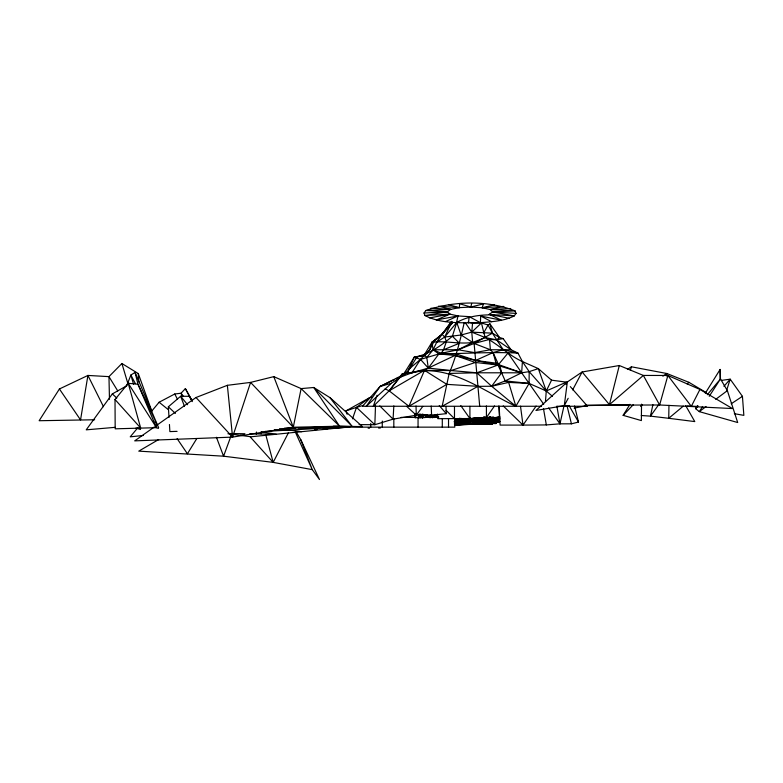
<?xml version="1.0" encoding="UTF-8"?>
<svg xmlns="http://www.w3.org/2000/svg" width="783" height="783" viewBox="0 0 783 783"><rect width="100%" height="100%" fill="white"/><g stroke="black" fill="none" stroke-linecap="round" stroke-linejoin="round"><path stroke-width="1.17" d="M463.164 424.406L463.262 418.993L460.991 418.396M485.607 423.221L483.943 424.053L477.689 424.004L479.519 418.876L479.01 417.593L479.03 421.968L480.233 424.014L480.233 419.619L482.808 419.287L480.987 419.12L480.919 418.328M483.943 424.053C480.987 424.308 484.491 418.181 481.457 418.376M459.846 418.093L460.306 424.415L454.404 424.885L477.855 424.112L454.443 424.963L466.032 424.327L466.267 418.778L460.081 418.954L454.101 421.411C463.37 418.504 474.889 423.417 482.808 421.146L483.659 423.985L482.788 421.264L481.476 419.619L479.274 419.257L478.785 417.535L479.274 419.257L482.71 418.974L482.729 421.538L484.09 423.955L492.595 423.711L463.36 424.19L466.384 422.184L475.056 421.704L482.729 418.69L482.729 421.538L484.09 423.955L489.894 423.789L485.822 423.985M480.087 419.59L481.046 419.894L481.036 423.995L480.087 423.995L480.087 419.59L481.056 419.59L480.087 421.949L481.046 421.949L480.087 423.995M483.532 418.719L485.48 423.74L485.587 418.171L484.804 417.026L483.444 417.202L485.48 423.74L492.595 423.711L466.091 424.259M494.347 421.264L494.69 418.112L497.841 416.859M410.321 372.698C448.972 363.048 482.837 390.942 515.86 406.26L529.102 383.416L529.171 371.641L522.408 361.55L517.935 353.064L511.074 349.766L496.569 339.812L485.264 337.581L471.767 332.139L465.161 322.508M641.541 404.145L641.365 420.579L623.141 415.352L629.982 404.302M668.956 405.359L668.741 418.298L694.785 421.587L685.712 405.663M482.808 419.287L481.476 419.619L481.506 424.024L488.798 423.916L488.895 422.791M483.502 421.508L483.17 422.282L483.033 421.508L483.63 421.694L483.033 421.508M483.17 422.282C483.688 421.185 482.68 422.468 483.659 421.655M261.091 433.89L261.16 431.658M485.675 423.711L487.603 417.711L488.964 423.212L492.928 423.319L485.577 423.73L484.804 417.026L487.603 417.711L489.649 416.987C491.724 418.905 488.807 424.024 492.781 423.202L492.781 420.559L490.657 416.85L490.853 422.996L492.703 422.937L485.675 423.711L483.63 418.533L482.24 417.75L482.122 418.592L479.519 418.876M375.497 405.398L374.851 424.719L359.035 424.611M479.03 421.968L478.961 424.004L468.909 424.259M490.089 309.52L515.038 310.88L492.722 311.928L489.287 314.316L501.521 320.247L480.684 316.038L480.41 322.694C461.99 322.625 441.896 324.26 425.042 315.569L423.995 313.034L425.883 310.518C453.553 300.907 487.672 300.036 515.038 310.88L516.085 313.406L514.196 315.931C503.802 321.255 491.812 321.647 480.41 322.694L469.232 316.635L457.996 315.94L449.98 314.149L425.042 315.569L447.338 311.742L450.783 309.354L459.376 307.641L470.837 307.044L482.074 307.729L503.821 306.456L490.089 309.52L482.074 307.729L483.551 303.853L470.837 307.044L459.66 303.755L459.376 307.641L438.558 306.192L450.783 309.354L425.883 310.518L447.338 311.742L449.98 314.149L436.258 319.983L457.996 315.94L456.528 322.596C473.891 312.583 494.925 314.649 514.196 315.931L492.722 311.928L490.089 309.52L510.722 308.522M491.734 417.819L490.961 423.026L492.732 423.104L492.115 423.202L491.098 420.402L490.657 416.85L492.781 419.022L495.933 420.637L499.348 416.752L496.96 418.817L495.169 423.153L495.933 423.202L495.453 420.461L496.412 419.15M489.649 416.987L489.473 420.305L487.32 423.456L485.587 418.171L480.693 418.621L482.122 418.592L481.095 417.525L481.202 418.631L483.365 418.719M393.829 405.917L393.076 419.15L374.851 424.719L356.5 407.385L346.037 410.85L347.153 414.276M486.37 423.985L486.439 422.8M494.787 422.918L499.887 421.46L495.619 422.654L497.518 422.145L497.978 417.662L499.985 416.947M408.08 369.811L420.5 359.397L441.211 353.28L458.104 349.766L472.668 342.435L485.264 337.581C498.331 344.266 508.793 355.482 522.408 361.55L521.654 372.796L543.715 404.273M256.295 434.418L256.472 432.03M488.964 423.212L492.595 422.928L486.497 423.583L486.635 417.613L485.587 418.171L485.117 421.088L484.334 421.234L483.483 418.543L482.24 417.75M545.467 401.562L546.27 390.981L551.545 380.166L566.403 382.143L566.148 384.561M481.653 419.111L482.612 419.003M377.083 395.268L373.325 406.26L389.151 390.825L428.281 368.088L426.794 357.479L433.087 349.766L436.718 342.2L444.695 337.033L461.138 334.997L471.767 332.139L492.419 333.157L499.574 337.551L503.156 338.599L511.074 349.766L490.403 349.766L474.116 343.463L472.668 342.435L471.767 332.139L472.57 323.125L481.457 322.929L488.073 325.023L492.419 333.157L503.224 349.766L517.935 353.064C491.548 351.812 465.249 353.544 438.881 353.945L433.087 349.766L432.265 344.422M499.818 418.651L495.453 420.461L495.326 421.861L495.747 420.53L495.942 421.058L492.781 421.058L495.942 421.058M666.529 375.928L666.842 373.511L631.441 366.796L627.477 369.341M468.42 322.948L469.232 316.635M567.342 381.967L564.279 405.672L535.964 410.468L567.342 381.967L582.131 371.984L619.304 365.514L643.352 375.439L667.879 375.478L699.933 389.445L732.448 408.55L659.619 404.987L585.028 405.202M488.103 420.579L488.651 417.486L490.628 422.947L492.732 423.104L491.421 423.094L490.726 420.04L485.117 421.088M479.705 406.26L474.116 343.463L492.419 333.157L489.913 323.839L488.073 325.023L483.786 332.687L485.264 337.581M156.453 425.482L196.004 397.51L227.364 385.314L250.58 382.407L293.292 427.254L301.122 388.603L313.738 387.497L329.927 397.607L362.5 426.627L339.577 426.197L293.292 427.254L232.561 437.11L134.696 440.868L154.466 426.882M552.426 396.325L546.27 390.981L529.102 383.416L508.637 382.398L491.655 386.254L477.924 386.342L442.16 406.26L449.168 373.432C456.029 357.214 460.287 340.047 464.221 322.665M652.895 404.684L650.467 416.135L641.267 415.509M499.172 406.436L500.112 425.091L523.015 425.1L546.338 424.924L559.972 423.828L563.897 406.308M470.837 307.044L471.66 303.491M460.306 424.415L463.36 422.438L466.384 422.184L469.428 424.043L469.232 419.316L470.495 417.887M572.647 389.875L582.131 371.984L609.428 404.645L619.304 365.514M630.384 370.242L631.441 366.796M385.128 388.887L389.151 390.825L400.69 376.525L404.527 372.796L414.276 357.146C428.751 354.67 441.367 345.518 452.388 336.23L456.743 322.459L458.955 322.204M726.555 390.609L730.187 379.178L721.241 380.43M196.004 397.51L232.561 437.11L250.58 382.407L273.796 376.633L301.122 388.603L339.577 426.197L313.738 387.497L352.086 426.275L329.927 397.607M352.507 418.827L356.5 407.385L369.576 397.725L371.925 397.03M551.545 380.166L538.322 368.617L529.171 371.641L521.654 372.796L500.024 366.082L498.517 364.565L493.075 352.556L490.403 349.766L474.557 352.604L458.104 349.766L433.087 349.766L441.211 353.28L443.54 349.766L446.427 341.584L444.695 337.033L442.072 334.243L451.448 321.402L452.202 323.164L442.072 334.243L434.007 341.496L429.759 349.766L424.846 355.599L414.276 357.146L407.15 372.796L391.441 383.239L366.307 406.26L380.088 386.469L407.15 372.796L417.006 356.833M230.985 436.043L223.576 456.195L138.767 451.135L158.675 439.517M493.398 423.202L492.272 423.202L492.781 421.88L491.89 419.208L494.69 418.112L496.96 418.817L498.242 417.231M422.654 418.034L423.799 415.244L427.577 415.636L424.738 417.76M397.744 379.647L389.151 390.825L408.932 406.26L424.513 370.349L451.086 370.545L476.827 372.796L521.654 372.796L508.001 353.035L498.517 364.565L496.021 363.165L475.692 360.434L455.031 355.423L438.881 353.945L428.281 368.088L411.956 372.796L396.355 378.62M490.305 423.427L491.518 423.427L482.788 424.034L492.213 423.76L489.111 423.877L490.305 423.867M699.933 389.445L691.311 406.357L667.879 375.478L659.619 404.987L643.352 375.439L609.428 404.645M216.431 437.266L223.576 456.195L273.179 462.381L288.477 432.696M493.339 423.006L487.32 423.456L491.518 423.427M568.184 398.302L564.279 405.672L567.939 405.584M480.233 424.014L481.428 421.871L480.233 419.619L472.462 419.796L466.267 418.778M498.027 421.234L497.518 422.145L495.541 422.663M481.506 424.024L482.788 421.822L481.476 419.619M449.168 373.432L476.827 372.796L491.655 386.254L515.86 406.26L508.637 382.398L505.211 380.9L501.609 372.796L500.024 366.082L497.998 365.015L475.32 362.47L451.086 370.545L428.281 368.088L420.5 359.397L414.276 357.146L424.846 355.599L424.308 354.856L431.942 342.279L442.072 334.243L451.977 321.373L444.695 337.033L456.743 322.459L461.138 334.997L472.668 342.435C459.014 344.451 445.615 340.497 431.942 342.279L429.759 349.766L420.5 359.397L411.956 372.796L408.657 373.217M196.787 438.578L187.411 453.768L177.105 438.637M697.575 405.604L695.647 408.697L699.297 411.623L737.694 422.536L727.358 390.639L720.487 378.923L720.115 369.449L705.307 393.203M151.785 411.046L138.278 373.569L121.903 363.508L108.964 376.633L87.921 375.439L59.41 388.975L39.15 420.725L94.645 419.766M495.698 422.654L499.3 421.548L495.453 420.461M702.605 406.514L699.297 411.623L706.07 406.553M709.232 396.296L720.487 378.923L707.294 394.74M436.718 342.2L442.072 334.243M457.399 424.738L457.223 419.688L458.975 418.621M503.234 405.937L523.015 425.1L536.101 406.064M494.523 405.946L486.419 417.535L469.908 418.523L437.844 418.68L437.384 414.08M491.332 423.72L485.117 423.818L490.305 423.75M658.797 404.547L650.467 416.135L668.741 418.298L683.285 406.123M135.067 372.405L137.984 384.247L158.646 427.714L135.067 372.405L130.869 375.047L126.67 385.843L112.341 393.908L86.228 429.838L115.218 427.332M379.775 405.917L393.076 419.15L416.292 415.205L422.791 406.406M479.813 419.277L480.488 418.885M399.183 377.788L402.051 374.068L404.41 373.677M115.013 399.506L140.666 428.017L128.236 383.298L156.492 427.675L115.179 428.82L115.013 399.506L128.236 383.298L137.984 384.247L156.492 427.675L158.274 428.418M138.033 427.489L130.223 436.845L143.387 435.446M151.315 411.594L159.125 402.237L174.746 393.996L181.059 393.223L185.356 388.622L191.913 400.328M697.976 405.907L695.647 408.697L697.222 406.886M723.932 386.322L730.187 379.178L742.431 396.335L743.85 415.362L734.327 413.698M394.182 379.657L380.088 386.469L362.49 406.26L541.454 406.26M452.202 323.164L440.839 335.369L431.942 342.279L434.007 341.496M623.141 415.352L633.222 404.752M640.553 406.338L642.246 404.635M471.767 332.139L481.457 322.929L483.786 332.687M460.159 420.794L463.36 422.438L454.346 422.536L463.262 418.993L466.374 420.5L474.752 417.672L475.056 421.704L477.689 424.004L477.601 419.59L478.961 418.318L478.785 417.535M466.374 420.5L472.531 423.965L475.056 421.704L475.105 423.985L471.777 424.18M422.194 416.683L423.799 415.244M687.161 383.905L688.962 382.349L706.423 392.723M169.011 417.427L168.355 406.798L180.638 396.267L189.349 396.315L191.757 400.544M406.299 371.308L404.527 372.796L411.956 372.796L424.513 370.349L446.829 384.355L477.924 386.342M458.104 349.766L474.116 343.463L489.502 339.43L496.569 339.812L499.574 337.551L489.913 323.839M715.75 399.32L727.358 390.639M662.849 376.163L666.842 373.511L688.962 382.349M731.234 403.764L742.431 396.335M407.15 372.796L400.69 376.525L402.051 374.068L404.253 373.785M408.932 406.26L446.829 384.355M346.037 410.85L369.576 397.725M503.224 349.766L493.075 352.556L496.021 363.165L497.998 365.015L501.609 372.796L491.655 386.254L505.211 380.9L521.654 372.796L498.517 364.565M428.281 368.088L455.031 355.423L475.32 362.47M445.615 321.559L457.996 315.94M441.211 353.28L456.127 353.916L475.692 360.434L493.075 352.556M480.693 418.621L483.023 418.504L479.216 418.954L479.03 417.936M529.171 371.641L546.27 390.981L566.403 382.143M443.54 349.766L459.435 343.267L452.388 336.23M476.827 372.796L497.998 365.015L475.692 360.434M485.323 423.427L488.484 423.711M469.35 421.949L475.036 419.698L477.63 420.588L478.961 424.004L483.561 424.043L480.674 424.053M499.662 420.089L495.052 421.763L497.538 422.086M491.098 420.402L494.357 420.089M356.5 407.385L363.243 405.408M499.887 421.46L497.518 422.145L495.923 421.773M380.088 386.469L391.441 383.239M469.32 420.686C473.147 419.894 479.901 415.244 480.233 421.91M482.122 418.484L479.216 418.954L479.01 417.593M574.115 408.129L587.162 405.574L629.444 404.762M499.485 421.626L497.518 422.145L496.96 421.508M479.274 419.257L482.729 418.69L479.284 418.631L482.876 418.572L483.669 420.334M548.677 407.963L559.972 423.828L571.433 423.828L578.5 422.047L574.556 406.005M487.222 423.172L488.798 423.916L485.235 423.975L487.173 423.828M482.074 307.729L494.464 304.89M457.703 418.582L454.473 419.326L463.36 420.677L466.384 422.184M438.627 416.742L430.719 415.196L424.053 415.509L426.51 416.135L437.981 414.912M495.492 420.579L495.169 423.153L495.933 423.202L495.668 421.871M496.569 339.812L503.156 338.599M429.348 317.927L449.98 314.149M483.747 421.381L482.729 421.538L482.661 420.97M424.895 415.078L427.097 414.745M406.68 406.357L416.292 415.205L431.599 415.244L446.251 413.659L445.987 406.377M349.492 426.862L251.147 436.767L227.922 433.743M472.022 424.112L457.468 424.592L454.385 423.711L457.35 422.81L460.335 424.269L463.203 424.337M240.43 435.231L244.042 434.957M314.776 429.671L317.174 429.485M323.173 429.045L327.969 428.683M330.367 428.507L349.57 427.068M483.454 420.442L482.876 418.572L479.842 418.641L482.015 418.553M265.094 431.394L349.463 426.745M492.928 423.319L486.497 423.583M423.995 313.034L447.338 311.742M481.075 418.602L483.023 418.504M480.664 419.561L479.744 419.316L480.645 419.277M492.018 422.977L490.961 423.026L490.726 420.04M480.018 418.641L481.075 418.592M481.114 419.512L480.233 419.248L481.105 419.218M489.894 423.789L483.228 424.004L482.788 421.822M177.075 431.355L169.882 431.59L169.441 424.503M284.405 428.174L349.482 426.676M489.111 423.877L491.822 423.809M288.565 428.095L295.808 427.929M298.215 427.88L329.594 427.166M333.215 427.087L350.109 426.696M482.788 424.034L492.174 423.72M484.775 423.995L486.762 423.965M483.483 418.543L485.577 423.73L491.744 423.74L490.168 423.427M477.796 424.073L480.459 424.034L466.374 424.122M485.117 423.818L491.744 423.74M486.174 423.936L487.75 423.926L475.017 424.034M339.744 426.764L349.482 426.676M492.703 422.937L490.628 422.947L486.713 420.755M430.523 417.691L428.37 417.388L426.51 416.135L438.588 416.82M486.987 423.877L484.53 423.887L482.71 421.078L483.228 424.004M484.452 421.841L483.17 421.841L483.17 423.427L490.168 423.75L488.455 423.72M556.821 406.26L587.553 406.26L570.327 386.616M401.092 417.398L438.656 417.398M423.182 417.662L414.892 417.662L414.892 414.266M484.442 418.729L482.122 418.729L484.442 418.406M483.17 418.974L484.452 418.974M482.788 419.619L479.098 419.619L478.961 418.318L474.752 417.672M483.17 420.559L484.452 420.559L484.452 423.427M495.14 421.92L495.933 421.92L495.942 423.554L492.781 423.554L492.438 417.202M487.369 423.583L485.391 423.75L486.341 423.427L485.48 423.74L484.334 421.234M349.228 427.146L454.776 427.146L454.776 418.611M378.571 428.017L380.352 428.017M368.137 428.164L369.498 428.164M463.36 424.19L466.218 424.2M460.335 424.269L463.262 424.278M487.369 423.75L488.396 423.75M480.087 419.884L481.046 419.894M230.437 433.518L244.932 433.743M249.757 433.821L276.33 434.232L261.502 431.844M333.264 426.216L350.118 426.549M274.363 429.73L288.741 430.033M492.781 420.559L495.933 420.637L495.942 423.554L495.933 421.92M687.161 405.986L696.88 406.416M430.973 308.199L450.783 309.354M492.722 311.928L516.085 313.406M505.211 380.9L529.102 383.416M279.453 428.82L301.524 431.697M497.871 419.385L499.74 419.639M250.257 436.943L273.179 462.381L312.27 469.643L319.464 479.509L300.799 439.723L295.935 431.472M467.96 322.224L472.57 323.125M489.287 314.316L509.107 318.25M497.978 417.662L499.848 418.073M426.51 416.135L432.754 417.77M448.424 304.704L459.376 307.641M430.719 415.196L438.206 417.721M135.997 428.027L140.529 429.485M477.601 419.59L472.296 418.592L472.531 423.965M522.408 361.55L538.322 368.617L546.27 390.981M467.343 418.465L469.232 419.316M457.341 421.185L460.238 422.634M480.684 316.038L491.655 321.744M496.021 363.165L500.024 366.082M493.075 416.899L494.69 418.112L495.933 420.637M159.125 402.237L168.453 409.773M483.444 417.202L484.628 418.288M112.341 393.908L116.814 398.067M168.355 406.798L175.392 413.424M446.075 410.321L454.483 418.68L454.483 406.494M424.308 354.856L426.794 357.479M432.745 416.096L434.134 417.574M439.263 405.555L446.251 413.659M187.587 404.733L180.638 396.267L184.475 406.289M183.232 396.129L181.059 393.223L182.233 396.678M460.796 405.663L469.908 418.523L469.908 406.338M59.41 388.975L80.541 419.913L87.921 375.439L103.483 406.69M117.763 390.962L108.964 376.633L109.473 399.32M569.016 405.506L578.5 422.047M192.334 401.601L185.356 388.622M484.09 423.955L482.768 421.567L482.661 418.631L483.385 420.461M135.4 383.65L130.869 375.047L133.58 384.287M155.2 421.274L156.903 424.494M174.746 393.996L177.516 399.31M295.289 431.932L312.27 469.643L300.799 439.723M273.796 376.633L293.292 427.254M121.903 363.508L128.148 384.453M265.682 434.418L273.179 462.381M567.166 406.308L571.433 423.828M483.228 418.455L483.199 423.427M556.899 406.387L559.972 423.828M543.461 408.56L546.338 424.924M520.499 406.201L523.015 425.1M227.364 385.314L232.561 437.11M489.502 339.43L490.403 349.766M492.272 423.202L492.037 420.491L492.115 423.202M138.278 373.569L138.777 381.947M498.869 405.946L499.456 417.535L486.419 417.535L486.419 405.946M431.188 406.025L431.599 415.244M416.018 405.986L416.292 415.205M720.115 369.449L720.125 379.481M448.532 418.611L448.532 427.146M442.287 418.611L442.287 427.146M423.182 414.266L423.114 417.662M422.644 414.452L422.644 417.652M422.546 414.09L422.487 417.662M420.931 414.266L420.931 417.662M420.804 414.09L420.804 417.662M420.53 414.452L420.53 417.652M419.306 414.09L419.306 417.662M419.159 414.266L419.159 417.662M418.905 414.452L418.905 417.652M418.053 417.398L418.053 427.146M415.607 414.09L415.607 417.662M415.186 414.266L415.186 417.662M393.82 418.611L393.82 427.146M382.28 421.048L382.28 427.146M370.741 423.486L370.741 427.146"/></g></svg>
